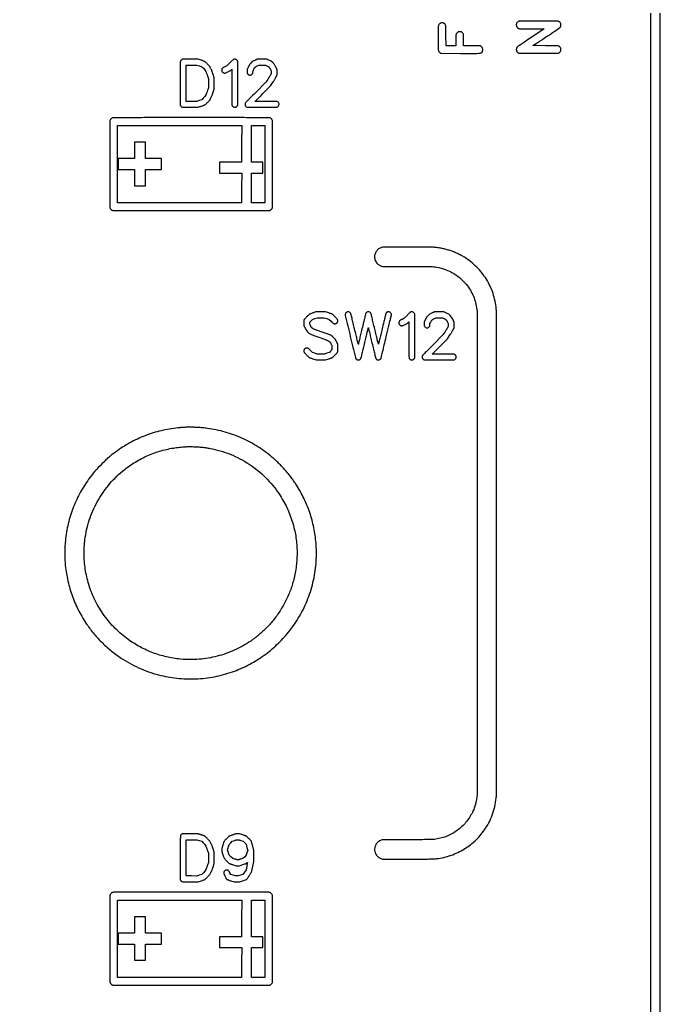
# Model space of a CAD drawing. Extents: x 949 to 24658, y 948 to 49051.
# Drawn here: x 18150 to 24658, y 27095 to 37107 of the extents above; entities that cross this region are included whole.
import ezdxf

# ---------------------------------------------------------------- set-up
doc = ezdxf.new("R2010")
doc.units = 0

msp = doc.modelspace()

# ---------------------------------------------------------------- linework, layer by layer
for points in [[(24557.45501, 40846.15625, -0.000005), (24557.576589, 33590.111823, -0.000003), (24557.572356, 24977, -0.000002), (24557.441941, 13479.946311, -0.000011), (24557.197838, 7129.844974)], [(24657.801289, 25038.31016), (24657.388511, 47458.827213, 0.015093)]]:
    msp.add_lwpolyline(points, format="xyb")
for points in [[(22430.286039, 37073.606592, 0.070507), (22420.269165, 37068.693088, 0.070124), (22411.990982, 37061.182238, 0.06967), (22406.069526, 37051.627877, 0.068123), (22402.942972, 37040.74164, 0.033698), (22402.577769, 37035.962575, 0.000356), (22402.305399, 37002.699107, 0.001133), (22402.105494, 36964.335463, 0.000736), (22402.040214, 36920, 0.000736), (22402.105494, 36875.664537, 0.001133), (22402.305399, 36837.300893, 0.000356), (22402.577769, 36804.037425, 0.033698), (22402.942972, 36799.25836, 0.059129), (22405.49332, 36789.738792, 0.060887), (22410.184574, 36781.182104, 0.061299), (22416.76518, 36774.055287, 0.061403), (22424.873792, 36768.74128), (22431.457586, 36765.5), (22627.44089, 36765.240081, 0.000217), (22776.304304, 36765.107157, 0.00779), (22810.707784, 36765.627368, 0.035628), (22827.748637, 36767.370288, 0.102612), (22838.735208, 36771.72866, 0.144145), (22852.510131, 36788.00632, 0.141164), (22855.412669, 36809.293112, 0.138998), (22846.536752, 36829.105822, 0.138448), (22828.571861, 36841.349931, 0.068949), (22823.413473, 36842.317477, 0.007177), (22811.062943, 36842.729891, 0.004268), (22789.786211, 36842.953127, 0.000489), (22741.860804, 36843), (22660.077886, 36843), (22659.788943, 36899.75), (22659.5, 36956.5), (22656.325604, 36963.200712, 0.0419), (22652.837817, 36969.206019, 0.043898), (22648.445546, 36974.445546, 0.043898), (22643.206019, 36978.837817, 0.0419), (22637.200712, 36982.325604, 0.017188), (22633.058013, 36984.116541, 0.046493), (22629.983573, 36985.003122, 0.038239), (22626.475094, 36985.395568, 0.008738), (22620.5, 36985.5, 0.008656), (22614.767497, 36985.400751, 0.033578), (22611.234869, 36985.040047, 0.043991), (22608.280269, 36984.264148, 0.023395), (22604.781935, 36982.819944, 0.060576), (22596.701661, 36977.761911, 0.057935), (22589.932091, 36970.846656, 0.058029), (22584.938619, 36962.574249, 0.061166), (22582.088283, 36953.519745, 0.038532), (22581.600857, 36948.928609, 0.002512), (22581.283333, 36935.5449, 0.003188), (22581.067506, 36918.027697, 0.001486), (22581, 36895.316341), (22581, 36843), (22531.018549, 36843), (22481.037099, 36843), (22480.768549, 36944.25), (22480.5, 37045.5), (22477.325604, 37052.200712, 0.041799), (22473.830393, 37058.22158, 0.044192), (22469.439668, 37063.45728, 0.044311), (22464.208945, 37067.827939, 0.042478), (22458.218013, 37071.278753, 0.018188), (22454.366068, 37072.913301, 0.036006), (22451.18932, 37073.871541, 0.033352), (22447.754042, 37074.405862, 0.013477), (22443.017301, 37074.6936, 0.013214), (22439.194681, 37074.721472, 0.016511), (22435.650983, 37074.536482, 0.018222), (22432.591114, 37074.162515, 0.039321)], [(23223.5, 37091.597855, 0.046755), (23215.586526, 37088.247405, 0.054877), (23208.882689, 37083.625661, 0.054591), (23203.317695, 37077.633939, 0.045519), (23198.785425, 37070.215701, 0.016591), (23196.924112, 37066.095263, 0.047775), (23196.011502, 37063.098751, 0.04059), (23195.608056, 37059.725009, 0.009471), (23195.5, 37054.021027, 0.009655), (23195.608311, 37048.412376, 0.038049), (23196.003387, 37044.982461, 0.045231), (23196.878764, 37041.95129, 0.017749), (23198.602637, 37037.952633, 0.026646), (23201.552454, 37032.498842, 0.038799), (23204.757033, 37028.0726, 0.040605), (23208.485989, 37024.343463, 0.033448), (23213.008914, 37020.99428, 0.083554), (23222.520634, 37016.930165, 0.046835), (23234.998994, 37015.127477, 0.011074), (23258.975665, 37014.462563, 0.000379), (23352.947603, 37014.009599), (23478.395206, 37013.5), (23342.910239, 36923.412379, 0.000488), (23277.278967, 36879.680002, 0.001909), (23236.876845, 36852.478195, 0.00087), (23208.030575, 36832.82284, 0.075413), (23204.196635, 36829.248272, 0.021536), (23202.764641, 36827.270945, 0.010736), (23201.116329, 36824.654961, 0.010636), (23199.522418, 36821.867973, 0.015395), (23198.244316, 36819.335894, 0.022304), (23196.787089, 36815.811508, 0.042787), (23195.995461, 36812.858797, 0.034172), (23195.620827, 36809.40681, 0.009675), (23195.510317, 36804, 0.009735), (23195.61403, 36798.358681, 0.039077), (23196.012951, 36794.934109, 0.045528), (23196.909717, 36791.874056, 0.016577), (23198.709284, 36787.724735, 0.043518), (23202.159391, 36781.827544, 0.039884), (23206.67022, 36776.429024, 0.040033), (23211.961804, 36771.834635, 0.044698), (23217.734635, 36768.32989), (23223.5, 36765.5), (23422.021027, 36765.5), (23620.542055, 36765.5), (23627.126029, 36768.74128, 0.044329), (23632.82726, 36772.205952, 0.040002), (23638.043088, 36776.73123, 0.040024), (23642.468969, 36782.026478, 0.044505), (23645.819944, 36787.781935, 0.02377), (23647.276948, 36791.318789, 0.044896), (23648.050045, 36794.30284, 0.033111), (23648.404705, 36797.926098, 0.007844), (23648.5, 36804, 0.007844), (23648.404705, 36810.073902, 0.033111), (23648.050045, 36813.69716, 0.044896), (23647.276948, 36816.681211, 0.02377), (23645.819944, 36820.218065, 0.044506), (23642.469085, 36825.973304, 0.04002), (23638.043226, 36831.268581, 0.039998), (23632.827474, 36835.793985, 0.044329), (23627.126515, 36839.25872), (23620.543027, 36842.5), (23492.575458, 36843), (23364.60789, 36843.5), (23395.553945, 36863.965132, 0.000652), (23482.662567, 36921.734911, 0.000889), (23561.029125, 36974.055513, 0.000159), (23632.214172, 37021.797489, 0.044841), (23637.80366, 37026.324081, 0.03091), (23639.682304, 37028.387078, 0.015942), (23641.782045, 37031.178121, 0.015785), (23643.766272, 37034.196597, 0.023002), (23645.30366, 37036.984414, 0.018013), (23647.134838, 37041.063546, 0.050061), (23648.019847, 37044.074389, 0.038866), (23648.402752, 37047.600809, 0.007617), (23648.5, 37053.984414, 0.007819), (23648.405021, 37060.057434, 0.032908), (23648.051829, 37063.684581, 0.044797), (23647.283432, 37066.664081, 0.024113), (23645.839593, 37070.175146, 0.051504), (23641.4823, 37077.423149, 0.054644), (23635.810944, 37083.469852, 0.054484), (23628.948316, 37088.158572, 0.050668), (23621.068499, 37091.390878, 0.068318), (23614.485772, 37092.396501, 0.00186), (23585.311696, 37092.730563, 0.00183), (23536.513224, 37092.929232, 0.000189), (23421.568499, 37092.933104, 0.000257), (23321.310065, 37092.846919, 0.001342), (23266.035441, 37092.622619, 0.00056), (23228.057089, 37092.324026, 0.074657)], [(19802.36471, 36704.920067, 0.077852), (19795.650452, 36701.757751, 0.058524), (19789.462691, 36696.41253, 0.058367), (19784.665331, 36689.760546, 0.076261), (19782.054972, 36682.740036, 0.049783), (19781.502201, 36677.457762, 0.000281), (19781.289978, 36627.185325, 0.000936), (19781.170679, 36560.486196, 0.000281), (19781.236143, 36459), (19781.5, 36240.5), (19783.863271, 36235.27295, 0.054088), (19786.534291, 36230.742227, 0.038943), (19790.4022, 36226.319757, 0.038365), (19794.991217, 36222.472856, 0.047046), (19799.82433, 36219.66089, 0.084098), (19804.748146, 36218.324045, 0.017758), (19813.668495, 36217.772053, 0.006208), (19830.57593, 36217.537471, 0.000364), (19882, 36217.5), (19959.5, 36217.5), (19969.5, 36220.810923, -0.001136), (19974.860013, 36222.572074, -0.000298), (19983.465625, 36225.372322, -0.000302), (19993.269533, 36228.549492, -0.00031), (20003, 36231.68971, 0.002307), (20012.2562, 36234.717756, 0.003085), (20020.625, 36237.555771, 0.002154), (20027.613892, 36240.007782, 0.031885), (20030, 36241.032067, 0.069573), (20032.226209, 36242.58189, 0.002831), (20039.387789, 36249.290277, 0.004901), (20047.769262, 36257.388284, 0.003449), (20057.043535, 36266.65328), (20080.587071, 36290.5), (20092.40378, 36313.5, 0.005348), (20099.625774, 36327.93463, 0.016177), (20104.116101, 36337.966522, 0.013274), (20108.39291, 36349.261514, 0.002702), (20115.325389, 36369.5), (20126.430289, 36402.5), (20126.746303, 36459.658444), (20127.062316, 36516.816887), (20115.960645, 36551.158444, 0.002378), (20108.868399, 36572.745995, 0.013997), (20104.779566, 36583.941346, 0.01769), (20100.465412, 36593.771922, 0.005238), (20093.179487, 36608.5, 0.002898), (20085.671954, 36623.074445, 0.022048), (20081.798909, 36629.752603, 0.034238), (20078.016408, 36634.853211, 0.012723), (20072.044284, 36641.5, 0.003103), (20056.045051, 36658.211175, 0.007197), (20043.786008, 36670.498715, 0.006917), (20034.439543, 36679.352453, 0.06806), (20030, 36682.446014, 0.032596), (20026.89775, 36683.785172, 0.002012), (20017.421875, 36687.119205, 0.002979), (20006.085136, 36690.981245, 0.002203), (19993.5, 36695.12352), (19961.5, 36705.5), (19883.5, 36705.668935, 0.001026), (19852.380936, 36705.672497, 0.001823), (19826.750633, 36705.529395, 0.000502), (19804.955367, 36705.306329, 0.068491)], [(19974.98222, 36637.966239), (19999.779911, 36629.932477), (20015.639956, 36613.716239), (20031.5, 36597.5), (20040.360706, 36580.156722, -0.008338), (20045.500634, 36569.668139, -0.01582), (20049.226315, 36561.033396, -0.012631), (20052.894614, 36550.997905, -0.003551), (20058.110527, 36535.156722), (20066.999642, 36507.5), (20066.999821, 36461.195126), (20067, 36414.890251), (20057.959016, 36387.695126, -0.00396), (20052.876597, 36372.802347, -0.010892), (20048.981431, 36362.409101, -0.01323), (20045.099729, 36353.399779, -0.008864), (20040.209016, 36343.301163), (20031.5, 36326.102325), (20015.5, 36309.878609), (19999.5, 36293.654893), (19973.717826, 36285.318699), (19947.935652, 36276.982506), (19894.717826, 36277.241253), (19841.5, 36277.5), (19841.247341, 36461.75), (19840.994681, 36646), (19895.589605, 36646), (19950.184529, 36646)], [(20326, 36704.701536, 0.054155), (20320.421841, 36701.854742, 0.03319), (20314.522341, 36697.402855, 0.013991), (20305.598214, 36689.241424, 0.001515), (20285.589753, 36669.769951), (20254.352996, 36639.186692), (20235.170537, 36629.585359, 0.008359), (20221.735197, 36622.577341, 0.034027), (20213.958407, 36617.641551, 0.054643), (20208.940852, 36613.034826, 0.059134), (20205.191649, 36607.563455, 0.07049), (20203.157342, 36601.846658, 0.045184), (20202.376923, 36594.833337, 0.045039), (20202.869471, 36587.758175, 0.067812), (20204.66412, 36581.850834, 0.070708), (20209.224265, 36574.760384, 0.072605), (20215.543254, 36569.294631, 0.071964), (20223.213617, 36565.827901, 0.067589), (20231.720566, 36564.57843), (20238.941132, 36564.5), (20264.369911, 36577.250607, 0.002639), (20279.423137, 36584.898349, 0.016444), (20286.979045, 36589.107242, 0.029307), (20292.196052, 36592.674156, 0.023235), (20297.399345, 36597.099388), (20305, 36604.197562), (20305, 36423.136294, 0.000148), (20305.035533, 36303.383355, 0.00259), (20305.260363, 36264.448131, 0.00494), (20305.69797, 36243.44843, 0.08201), (20307.043507, 36236.613264, 0.078868), (20311.36305, 36228.988497, 0.076443), (20317.871471, 36222.981418, 0.07532), (20325.976792, 36219.141647, 0.073145), (20334.938924, 36217.823529, 0.070899), (20343.405916, 36219.03019, 0.071951), (20351.152541, 36222.552762, 0.072168), (20357.564495, 36228.114556, 0.072018), (20362.136729, 36235.27295), (20364.5, 36240.5), (20364.5, 36462), (20364.5, 36683.5), (20361.709915, 36689.181603, 0.038833), (20359.139504, 36693.527557, 0.043599), (20356.014756, 36697.245851, 0.042781), (20352.238049, 36700.422191, 0.035037), (20347.722196, 36703.151947, 0.067482), (20343.056807, 36704.796515, 0.033244), (20336.814621, 36705.661413, 0.033208), (20330.585351, 36705.691466, 0.075674)], [(20560, 36703.618585, 0.009728), (20556.731832, 36702.156057, 0.00136), (20550.040732, 36698.981838, 0.001554), (20542.140636, 36695.177514, 0.001319), (20533.819513, 36691.111368), (20513.139025, 36680.938096), (20499.700492, 36666.989748), (20486.261959, 36653.041399), (20474.189535, 36629.582161, 0.00257), (20469.481673, 36620.317069, 0.003472), (20465.326024, 36611.888062, 0.00236), (20461.924558, 36604.780961, 0.037659), (20460.968647, 36602.289689, 0.052304), (20460.488838, 36599.748039, 0.010571), (20460.208691, 36595.155739, 0.00974), (20460.088318, 36589.228987, 0.005363), (20460.160091, 36581.978227, 0.003036), (20460.442223, 36571.41248, 0.029651), (20460.852701, 36566.965881, 0.058571), (20461.723349, 36563.799621, 0.030005), (20463.5, 36560.077544, 0.049686), (20466.535495, 36555.684343, 0.036955), (20470.674997, 36551.4814, 0.037497), (20475.286697, 36548.017813, 0.059135), (20479.735728, 36545.862773, 0.038055), (20481.629498, 36545.365328, 0.014882), (20484.30362, 36544.958337, 0.01463), (20487.235437, 36544.687797, 0.017646), (20490, 36544.611833, 0.045542), (20495.921887, 36545.199057, 0.051577), (20501.385909, 36546.847001, 0.052079), (20506.352837, 36549.560775, 0.048026), (20510.800978, 36553.308109, 0.04581), (20514.775208, 36558.19097, 0.058986), (20517.412952, 36563.335522, 0.051555), (20519.002278, 36569.484815, 0.025672), (20519.794911, 36577.5), (20520.26764, 36587.5), (20527.724091, 36602.5, -0.00638), (20531.971585, 36610.777888, -0.021776), (20535.034231, 36616.000339, -0.029174), (20538.028695, 36620.087859, -0.02048), (20541.840271, 36624.333748, -0.019856), (20546.03216, 36628.306675, -0.032851), (20549.902661, 36631.268645, -0.024148), (20554.888986, 36634.252418, -0.006181), (20563.237504, 36638.583748), (20577.975008, 36646), (20612.440727, 36646), (20646.906445, 36646), (20662.203222, 36638.630119, -0.004876), (20671.676106, 36633.951798, -0.031386), (20676.277679, 36631.24805, -0.04527), (20679.769338, 36628.398624, -0.016764), (20684.156557, 36623.804198, -0.02007), (20687.812676, 36619.362355, -0.021584), (20691.008009, 36614.745219, -0.01729), (20694.31742, 36609.06627, -0.007187), (20698.406557, 36601.186575), (20706, 36586.024992), (20706, 36573.489397), (20706, 36560.953802), (20697.334101, 36544.226901, -0.011324), (20692.438399, 36535.279324, -0.006579), (20686.178771, 36524.752382, -0.005865), (20678.743617, 36512.92858, -0.004318), (20670.241529, 36500), (20651.814857, 36472.5), (20548.023658, 36368.5, 0.0003), (20482.622793, 36302.888989, 0.003946), (20458.637664, 36278.414645, 0.007144), (20445.675525, 36264.587584, 0.097377), (20442.116229, 36258.712487, 0.087828), (20440.084602, 36247.245134, 0.09716), (20442.248553, 36236.205985, 0.097548), (20448.411234, 36226.835829, 0.089275), (20457.844616, 36220.15136), (20463.5, 36217.5), (20612, 36217.5, 0.000354), (20727.960929, 36217.581997, 0.013207), (20754.263826, 36218.314119, 0.065551), (20767.325632, 36220.760604, 0.117873), (20776.565217, 36226.434783, 0.117938), (20783.835175, 36238.276234, 0.116974), (20784.989423, 36252.163246, 0.117726), (20779.788984, 36265.021246, 0.120557), (20769.376768, 36274.009434), (20764.5, 36276.5), (20653.75, 36276.762871, -0.000616), (20611.282835, 36276.916021, -0.001028), (20575.532813, 36277.162531, -0.000043), (20543.297708, 36277.453842, -0.411544), (20543, 36277.754278, -0.197425), (20543.209311, 36278.26372, -0.00003), (20565.871196, 36301.183831, -0.000725), (20591.005493, 36326.527917, -0.000437), (20620.85939, 36356.491407), (20698.718781, 36434.5), (20719.714594, 36466, 0.003241), (20731.211873, 36483.494038, 0.008733), (20739.082864, 36496.119038, 0.010302), (20745.741173, 36507.763923, 0.006374), (20753.105203, 36521.70208), (20765.5, 36545.904161), (20765.5, 36573.393032), (20765.5, 36600.881902), (20752.718864, 36626.469937), (20739.937728, 36652.057971), (20729.381373, 36663.278985, 0.001996), (20725.071274, 36667.823961, 0.002182), (20720.850085, 36672.201336, 0.002041), (20717.206427, 36675.916507, 0.010853), (20715.162508, 36677.895776, 0.066731), (20710.361451, 36681.282597, 0.002589), (20691.041919, 36691.240604, 0.004267), (20672.244058, 36700.605732, 0.028628), (20662.624273, 36704.632528, 0.071288), (20659.000998, 36705.355162, 0.006981), (20650.070918, 36705.717596, 0.005589), (20636.223047, 36705.931216, 0.001189), (20612.124273, 36705.976265, 0.000673), (20581.227677, 36705.918968, 0.010501), (20570.653587, 36705.66302, 0.032049), (20564.712507, 36705.011203, 0.057055)], [(19095.024244, 36110.396909, 0.018041), (19092.631536, 36109.660424, 0.012275), (19089.964763, 36108.658992, 0.012383), (19087.43576, 36107.564187, 0.024201), (19085.489839, 36106.546913, 0.049509), (19081.009952, 36103.287225, 0.028922), (19076.312448, 36098.586003, 0.028725), (19072.122476, 36093.294512, 0.04353), (19069.180056, 36088.218065), (19066.5, 36082.5), (19066.5, 35639.948147), (19066.5, 35197.396293), (19070.272343, 35189.763466, 0.036278), (19073.78764, 35183.784968, 0.046061), (19077.892183, 35178.873357, 0.045899), (19082.839064, 35174.783169, 0.035639), (19088.876012, 35171.263008), (19094.5, 35168.5), (19892.021027, 35168.5), (20689.542055, 35168.5), (20696.126029, 35171.74128, 0.044329), (20701.82726, 35175.205952, 0.040002), (20707.043088, 35179.73123, 0.040024), (20711.468969, 35185.026478, 0.044505), (20714.819944, 35190.781935), (20717.5, 35196.5), (20717.5, 35640), (20717.5, 36083.5), (20714.560382, 36089.487237, 0.05352), (20709.961472, 36096.768382, 0.054723), (20703.952333, 36102.847364, 0.054267), (20696.718353, 36107.519003, 0.051033), (20688.5, 36110.640646, 0.064887), (20682.301712, 36111.460052, 0.000059), (20535.152823, 36111.714168, 0.000364), (20320.087912, 36111.903823, 0.000056), (19892, 36111.92232, 0.000049), (19439.09409, 36111.847257, 0.000413), (19235.25959, 36111.625351, 0.000095), (19102.143836, 36111.345156, 0.065149)], [(21843.277681, 34795.95617, 0.043623), (21826.584915, 34792.805498, 0.044975), (21810.869999, 34786.825146, 0.044614), (21796.366385, 34778.078161, 0.041587), (21783.272144, 34766.709303, 0.041142), (21771.567778, 34752.540854, 0.04872), (21763.078769, 34737.394555, 0.04901), (21757.717155, 34720.970286, 0.042464), (21755.318069, 34703, 0.052265), (21756.517918, 34681.821483, 0.054214), (21762.093531, 34661.624234, 0.054542), (21771.839404, 34643.204116, 0.054124), (21785.359404, 34627.274726, 0.030547), (21794.860365, 34619.307635, 0.030491), (21805.266893, 34612.552293, 0.030227), (21816.507775, 34607.061548, 0.028872), (21828.5, 34602.870503), (21836.5, 34600.583198), (22087.5, 34599.981301, -0.000198), (22272.344636, 34599.464929, -0.004711), (22324.322975, 34598.809415, -0.016683), (22354.620056, 34597.129365, -0.017953), (22384, 34593.447705, -0.04822), (22475.360539, 34569.44386, -0.047759), (22560.744633, 34528.331054, -0.047898), (22636.55395, 34471.898278, -0.049102), (22699.54503, 34402.5, -0.034035), (22737.06213, 34344.080172, -0.035626), (22765.665606, 34281.974947, -0.035354), (22785.33489, 34215.990486, -0.032489), (22796.204409, 34146, -0.022281), (22797.638706, 34113.833735, -0.000002), (22797.645478, 31685.883371, -0.000002), (22797.634215, 29256.251225, -0.024942), (22796.198843, 29227.5, -0.019314), (22789.675363, 29180.659808, -0.022892), (22779.803348, 29137.082886, -0.023422), (22766.223709, 29095.464105, -0.022155), (22748.588, 29054.5, -0.060315), (22684.027276, 28954.068462, -0.061126), (22597.622205, 28872.45429, -0.061067), (22493.967084, 28814.090995, -0.059993), (22378.662905, 28782.057423, -0.020384), (22351.240246, 28779.018189, -0.01296), (22319.143331, 28777.61474, -0.004165), (22263.039804, 28777.084566, -0.000246), (22093, 28776.977923, 0.000343), (22000.925058, 28776.902352, 0.000541), (21921.900578, 28776.697807, 0.000122), (21852.53275, 28776.426341, 0.023096), (21845.448776, 28776.069431, 0.058826), (21820.919261, 28770.737457, 0.063562), (21798.990475, 28759.913537, 0.064028), (21780.613408, 28744.010739, 0.061154), (21766.525933, 28723.743244, 0.070984), (21757.243574, 28697.793952, 0.070765), (21755.575441, 28670.256017, 0.070722), (21761.653173, 28643.330323, 0.070753), (21774.993231, 28619.169472, 0.038486), (21785.635691, 28607.100884, 0.042957), (21797.642728, 28597.28525, 0.04175), (21811.456707, 28589.449035, 0.033005), (21827.5, 28583.289734), (21836.5, 28580.5), (22091.5, 28580.5, 0.00022), (22281.085405, 28580.58355, 0.004986), (22335.70298, 28581.176327, 0.016487), (22369.042665, 28582.971582, 0.013944), (22404.120198, 28587.011013, 0.054913), (22550.100723, 28624.63661, 0.055117), (22684.195624, 28693.105474, 0.055012), (22800.312107, 28789.356654, 0.054308), (22893.21478, 28909, 0.032643), (22934.153269, 28986.408399, 0.032385), (22964.79187, 29068.689093, 0.032073), (22984.785403, 29155.016576, 0.030666), (22993.958272, 29244.5, 0.010207), (22995.005334, 29295.753783, 0.000002), (22995.022972, 31686.333541, 0.000002), (22995.018014, 34076.595244, 0.010078), (22993.971371, 34128.5, 0.002888), (22993.474147, 34139.279551, 0.002243), (22992.812739, 34151.003125, 0.002268), (22992.097248, 34161.931302, 0.005482), (22991.443245, 34170, 0.057452), (22958.774569, 34325.854008, 0.057968), (22891.553366, 34469.683049, 0.057981), (22793.128272, 34594.21349, 0.057526), (22668.5, 34693.193861, 0.015755), (22634.887053, 34712.652581, 0.013632), (22598.471762, 34730.967217, 0.013602), (22561.017792, 34747.314087, 0.015464), (22524.284635, 34760.864559, 0.015203), (22483.302621, 34773.186672, 0.016065), (22442.390333, 34782.746169, 0.01549), (22399.611242, 34789.932571, 0.012264), (22353, 34795.124462, 0.021094), (22330.183632, 34796.134091, 0.000102), (22097.171466, 34796.561876, 0.000086), (21862.596631, 34796.904259, 0.025167)], [(21163.021352, 34139.283224, 0.034949), (21157.442686, 34137.787044, 0.00061), (21127.825513, 34127.539121, 0.000597), (21098.190338, 34117.204848, 0.035815), (21093, 34114.959297, 0.066542), (21090.760444, 34113.384632, 0.002626), (21083.415503, 34106.529017, 0.004607), (21074.817702, 34098.268099, 0.003235), (21065.286817, 34088.818747, 0.002566), (21053.190171, 34076.544007, 0.009504), (21045.748344, 34068.618764, 0.013529), (21041.000583, 34063.071399, 0.06305), (21038.786817, 34059.5, 0.046296), (21037.483606, 34055.773666, 0.038879), (21036.79114, 34051.645372, 0.016996), (21036.434823, 34045.111669, 0.001886), (21036.184926, 34030.167047, 0.003705), (21036.128362, 34019.95177, 0.005846), (21036.24725, 34011.187585, 0.005398), (21036.499735, 34004.187149, 0.041127), (21036.923726, 34000.920052, 0.052514), (21037.924288, 33997.861825, 0.004939), (21041.230921, 33990.670933, 0.006227), (21045.407935, 33982.096962, 0.00466), (21050.214545, 33972.753005), (21062.45149, 33949.5), (21075.475745, 33935.609154), (21088.5, 33921.718308), (21113.5, 33909.500978), (21138.5, 33897.283649), (21199.5, 33876.99775, -0.000909), (21237.227576, 33864.375036, -0.007732), (21254.061669, 33858.417367, -0.016097), (21265.402549, 33853.784707, -0.013899), (21277, 33848.214009, -0.005701), (21285.942352, 33843.478747, -0.018853), (21291.671037, 33840.075129, -0.026029), (21296.065865, 33836.898683, -0.021997), (21300.371441, 33833.108083, -0.01943), (21304.467589, 33828.850517, -0.037871), (21307.323876, 33825.105059, -0.026499), (21310.160359, 33820.183346, -0.00539), (21314.621441, 33811.157919), (21322, 33795.815837), (21322, 33774.928004), (21322, 33754.040172), (21309.010334, 33740.661014), (21296.020669, 33727.281856), (21270.713459, 33718.640928), (21245.406249, 33710), (21209.324808, 33710), (21173.243367, 33710), (21148.371684, 33718.545859), (21123.5, 33727.091719), (21103.498091, 33746.992347, 0.005309), (21089.546117, 33760.58195, 0.034792), (21082.027984, 33766.813122, 0.067039), (21076.013029, 33770.010898, 0.059288), (21069.109384, 33771.673451, 0.072645), (21061.662901, 33771.471235, 0.063536), (21054.213855, 33769.174428, 0.062453), (21047.462952, 33765.028613, 0.065479), (21042.066074, 33759.401875, 0.05257), (21039.40139, 33754.840754, 0.039455), (21037.434612, 33749.364866, 0.039918), (21036.375551, 33743.741706, 0.059633), (21036.439301, 33738.746038, 0.062261), (21038.263269, 33731.784496, 0.064484), (21041.731315, 33725.575695, 0.031303), (21048.528038, 33717.519023, 0.004277), (21063.89, 33701.737142, 0.002321), (21072.78609, 33692.835959, 0.003198), (21080.865451, 33684.928473, 0.002037), (21087.721534, 33678.357368, 0.038542), (21090.027409, 33676.481006, 0.05726), (21092.681692, 33675.059723, 0.002554), (21102.390592, 33671.270368, 0.004272), (21113.991182, 33666.924242, 0.003039), (21127.062606, 33662.243863), (21160.5, 33650.5), (21209, 33650.5), (21257.5, 33650.5), (21289, 33661.264695, 0.001985), (21301.443651, 33665.572398, 0.002603), (21312.773673, 33669.611394, 0.001908), (21322.235836, 33673.081048, 0.024561), (21325.69761, 33674.562611, 0.05964), (21329.365928, 33676.927582, 0.015297), (21334.669676, 33681.601644, 0.010094), (21342.268047, 33689.016162, 0.002553), (21354.31264, 33701.379211, 0.001998), (21367.687937, 33715.360496, 0.013395), (21374.116523, 33722.508381, 0.027393), (21377.753111, 33727.283094, 0.059598), (21379.86503, 33731.368807, 0.04646), (21381.086261, 33735.865802, 0.02993), (21381.692899, 33741.236508, 0.012036), (21381.947553, 33750.149349, 0.001163), (21381.994423, 33771.787513, 0.002297), (21381.92353, 33786.700158, 0.004721), (21381.704155, 33798.37496, 0.003655), (21381.384367, 33807.369334, 0.057056), (21380.903905, 33810.407596, 0.03774), (21379.985568, 33812.952812, 0.002353), (21376.67299, 33820.24448, 0.003468), (21372.621164, 33828.894546, 0.002565), (21368.024325, 33838.407596), (21356.229687, 33862.5), (21342.864844, 33875.594234), (21329.5, 33888.688468), (21306, 33900.719856), (21282.5, 33912.751243), (21221.5, 33933.038604, -0.001097), (21186.12552, 33944.88967, -0.006426), (21167.631166, 33951.396666, -0.011721), (21154.797711, 33956.442358, -0.012527), (21142.5, 33961.979907, -0.00354), (21131.052132, 33967.58387, -0.029078), (21126.014489, 33970.471232, -0.047652), (21122.364982, 33973.385335, -0.018353), (21117.870224, 33978.066925, -0.02048), (21114.343062, 33982.363373, -0.017998), (21111.016173, 33987.118991, -0.015153), (21107.561291, 33992.82886, -0.008079), (21103.620224, 34000.082912), (21096, 34014.665824), (21096, 34025.096309), (21096, 34035.526794), (21109.75, 34049.145458), (21123.5, 34062.764123), (21148.716028, 34071.382061), (21173.932057, 34080), (21209.216028, 34080.020157), (21244.5, 34080.040313), (21270, 34071.376368), (21295.5, 34062.712422), (21314.381098, 34043.306625, 0.006085), (21329.306213, 34028.335661, 0.048115), (21336.921134, 34022.195316, 0.092512), (21343.471323, 34019.441758, 0.053413), (21352, 34018.528058, 0.011029), (21356.777761, 34018.633458, 0.037388), (21359.871983, 34019.002961, 0.047098), (21362.485739, 34019.776456, 0.026254), (21365.5, 34021.174737, 0.058641), (21371.817269, 34025.533704, 0.062968), (21376.77988, 34031.147696, 0.063853), (21380.136465, 34037.746034, 0.063239), (21381.733671, 34044.999493, 0.046868), (21381.717062, 34050.129802, 0.037896), (21380.770447, 34055.557752, 0.038714), (21379.057588, 34060.627711, 0.058284), (21376.743398, 34064.672985, 0.035286), (21370.103368, 34072.451362, 0.002705), (21350.681405, 34091.983744, 0.001382), (21330.069786, 34112.37645, 0.085693), (21325.85724, 34115.297716, 0.022711), (21323.258888, 34116.365622, 0.000909), (21313.632726, 34119.800198, 0.001598), (21302.209952, 34123.811356, 0.00113), (21289.35724, 34128.246029), (21256.5, 34139.5), (21211, 34139.632738, 0.001005), (21193.382096, 34139.64874, 0.001546), (21178.137522, 34139.584823, 0.000489), (21164.925825, 34139.475658, 0.045762)], [(21479.286039, 34138.608008, 0.069347), (21470.126968, 34134.138037, 0.07975), (21463.026838, 34127.501432, 0.082777), (21458.548481, 34119.201342, 0.08259), (21457, 34109.890769, 0.058771), (21457.86357, 34102.569269, 0.000033), (21509.039347, 33888.711419, 0.000038), (21560.120135, 33675.385192, 0.050774), (21562.927563, 33667.361043, 0.041202), (21565.449363, 33662.960501, 0.044083), (21568.608692, 33659.139167, 0.043863), (21572.404366, 33655.914969, 0.040026), (21576.818397, 33653.290085, 0.059286), (21583.180414, 33651.053564, 0.05554), (21590.033464, 33650.306029, 0.055385), (21596.901321, 33651.085216, 0.058271), (21603.306881, 33653.351378, 0.054545), (21608.215915, 33656.466362, 0.046502), (21612.631273, 33660.725147, 0.047023), (21616.134509, 33665.668425, 0.059492), (21618.333132, 33670.815332, 0.012586), (21619.321238, 33674.534291, 0.000046), (21629.833678, 33718.552072, 0.000244), (21641.714846, 33768.428698, 0.000153), (21655.557557, 33826.744914, -0.000491), (21669.353161, 33884.688496, -0.000823), (21681.072293, 33933.342817, -0.000033), (21691.704351, 33977.15412, -0.605748), (21692.070009, 33977.244914, -0.12292), (21692.434763, 33976.54479, -0.000018), (21703.184237, 33931.775069, -0.000463), (21715.03259, 33882.218393, -0.00028), (21728.979098, 33823.5, 0.000539), (21744.664985, 33757.610306, 0.001311), (21756.416699, 33709.044878, 0.000383), (21765.947194, 33670.234592, 0.056737), (21767.549953, 33665.90998, 0.048893), (21770.058039, 33661.962175, 0.040519), (21773.434449, 33658.298981, 0.039338), (21777.472021, 33655.123237, 0.039579), (21781.949195, 33652.626343, 0.06741), (21787.34666, 33650.986247, 0.040567), (21794.028636, 33650.455305, 0.040532), (21800.720246, 33651.010764, 0.066472), (21806.149166, 33652.669853, 0.048931), (21810.345198, 33655.112179, 0.036226), (21814.463051, 33658.561803, 0.03648), (21818.001871, 33662.531106, 0.052838), (21820.453461, 33666.533162, 0.051064), (21821.628932, 33669.83513, 0.000075), (21837.057152, 33732.931616, 0.000619), (21854.260234, 33803.712215, 0.000382), (21874.326644, 33887, 0.000275), (21900.92513, 33998.04031, 0.001369), (21915.654119, 34060.434001, 0.000727), (21925.532129, 34103.07714, 0.056128), (21926.325023, 34110, 0.097331), (21924.129473, 34121.285077, 0.099816), (21917.834238, 34130.785997, 0.099529), (21908.331599, 34137.124372, 0.096191), (21897, 34139.39834, 0.017567), (21894.235438, 34139.318483, 0.014562), (21891.30362, 34139.044651, 0.014812), (21888.62948, 34138.635371, 0.037881), (21886.735728, 34138.137227, 0.058655), (21882.358494, 34136.022139, 0.036252), (21877.768359, 34132.606251, 0.036107), (21873.687899, 34128.533763, 0.055205), (21870.851627, 34124.422456, 0.061665), (21868.802476, 34119.145903, 0.000921), (21860.741236, 34086.959619, 0.00176), (21849.560795, 34041.281465, 0.000431), (21831.483723, 33966, -0.000269), (21817.358773, 33907.092865, -0.000445), (21805.364566, 33857.38469, -0.000017), (21794.481004, 33812.46121, -0.124849), (21794.131042, 33811.798946, -0.602622), (21793.781126, 33811.887714, -0.000029), (21782.988155, 33856.453511, -0.000774), (21771.094676, 33905.91054, -0.000461), (21757.086913, 33964.798946, 0.000564), (21741.846108, 34028.812534, 0.001207), (21729.902113, 34078.202008, 0.000304), (21719.924978, 34118.919677, 0.055813), (21718.424365, 34123, 0.140537), (21707.533673, 34134.851583, 0.134444), (21691.8242, 34139.387532, 0.137145), (21676.231586, 34135.259926, 0.148292), (21665.59739, 34123.72959, 0.052141), (21663.776731, 34118.684995, 0.00053), (21654.71317, 34081.826216, 0.001422), (21643.147494, 34033.987623, 0.000515), (21626.988936, 33966, -0.000174), (21613.105321, 33907.406691, -0.000285), (21601.301217, 33857.79247, -0.000021), (21590.665863, 33813.211737, -0.038873), (21590.20511, 33811.782877, -0.725325), (21589.700587, 33811.820223, -0.000108), (21579.517044, 33853.138255, -0.001171), (21567.683695, 33901.684361, -0.000556), (21552.653855, 33964.282877, 0.000544), (21538.389418, 34023.699779, 0.00087), (21526.063253, 34074.41111, 0.00015), (21515.069565, 34119.241799, 0.049379), (21513.874054, 34122.627283, 0.096017), (21507.942539, 34130.769636, 0.079404), (21499.016838, 34136.762574, 0.080917), (21488.838742, 34139.594035, 0.106755)], [(22126.717502, 34138.962642, 0.016299), (22125.035352, 34138.483681, 0.010236), (22123.100972, 34137.82012, 0.010274), (22121.222008, 34137.08815, 0.018463), (22119.717502, 34136.400076, 0.071836), (22117.573584, 34134.903917, 0.001532), (22108.192016, 34126.06225, 0.003504), (22097.30403, 34115.591808, 0.002352), (22085, 34103.479102), (22053.5, 34072.175802), (22034.317678, 34062.616771, 0.005412), (22026.699967, 34058.717184, 0.006644), (22019.676216, 34054.905208, 0.005604), (22013.863172, 34051.563455, 0.046931), (22011.411283, 34049.787961, 0.062558), (22007.66637, 34045.563617, 0.046982), (22004.649914, 34040.125859, 0.046438), (22002.668297, 34034.141327, 0.056767), (22002.000789, 34028.287513, 0.043767), (22002.57537, 34021.726438, 0.058025), (22004.292184, 34015.989, 0.05892), (22007.255168, 34010.866143, 0.047098), (22011.540592, 34006.136896, 0.040537), (22016.731878, 34002.1126, 0.059677), (22021.898569, 33999.557951, 0.060435), (22027.472496, 33998.31585, 0.042891), (22033.883766, 33998.233744, 0.044249), (22038.505891, 33998.986126, 0.034798), (22043.325587, 34000.579962, 0.016598), (22050.40282, 34003.758587, 0.002248), (22064.978732, 34010.976984, 0.00265), (22079.692838, 34018.444177, 0.01788), (22086.825083, 34022.439968, 0.03239), (22091.729282, 34025.876278, 0.023515), (22096.728732, 34030.287444), (22104, 34037.337999), (22104, 33855.847138, 0.00025), (22104.069184, 33717.488772, 0.008963), (22104.675227, 33685.470299, 0.041299), (22106.548516, 33669.856098, 0.130695), (22111.201752, 33660.508137, 0.069799), (22117.802327, 33654.838921, 0.072924), (22125.613569, 33651.306756, 0.07351), (22134.054165, 33650.183271, 0.072706), (22142.492434, 33651.541438, 0.061383), (22147.987472, 33654.043997, 0.045188), (22153.357152, 33658.044294, 0.044995), (22157.947311, 33662.968791, 0.059037), (22161.118204, 33668.229889), (22163.5, 33673.5), (22163.5, 33895), (22163.5, 34116.5), (22160.720218, 34122.160544, 0.083641), (22154.71697, 34130.509689, 0.080567), (22146.238402, 34136.559221, 0.082432), (22136.465817, 34139.522973, 0.093965)], [(22363, 34138.671769, 0.041354), (22360.16015, 34137.629898, 0.003268), (22352.890172, 34134.200007, 0.00442), (22344.268753, 34129.969257, 0.003371), (22334.902712, 34125.190607), (22311.305424, 34112.949858), (22297.402712, 34098.705411), (22283.5, 34084.460963), (22271.5, 34060.678365), (22259.5, 34036.895766), (22259.187898, 34018.423407, 0.002549), (22259.050194, 34006.749183, 0.024166), (22259.258212, 34001.754778, 0.050771), (22259.924512, 33998.316267, 0.034132), (22261.339258, 33994.57014, 0.143071), (22272.321788, 33981.884044, 0.143114), (22288.404983, 33977.106657, 0.143293), (22304.514819, 33981.742663, 0.143522), (22315.572884, 33994.329101, 0.028078), (22316.826921, 33997.472355, 0.041043), (22317.539046, 34000.364429, 0.030659), (22317.886941, 34003.899653, 0.008951), (22317.990231, 34009.366552), (22318, 34019.233105), (22325.602563, 34034.366552, -0.006232), (22330.019679, 34042.892542, -0.022859), (22333.124969, 34048.11813, -0.03025), (22336.221211, 34052.256189, -0.018216), (22340.352563, 34056.787323, -0.018339), (22344.821781, 34061.021629, -0.030778), (22348.905591, 34064.192423, -0.023013), (22354.104771, 34067.399049, -0.006069), (22362.707334, 34072.037323), (22377.914667, 34080), (22411.462736, 34080), (22445.010805, 34080), (22459.755403, 34072.357847, -0.006872), (22467.799091, 34068.047525, -0.020834), (22473.100605, 34064.816578, -0.026606), (22477.367127, 34061.625406, -0.018606), (22481.833025, 34057.607847, -0.017374), (22486.146027, 34053.126391, -0.034417), (22489.179926, 34049.238929, -0.025821), (22492.152221, 34044.305684, -0.006092), (22496.583025, 34035.762496), (22504, 34021.024992), (22504, 34007.098098), (22504, 33993.171204), (22495.82534, 33977.335602, -0.012386), (22491.164302, 33968.830134, -0.005995), (22484.804475, 33958.173748, -0.0054), (22477.195695, 33946.060673, -0.004155), (22468.639356, 33933), (22449.628031, 33904.5), (22347.001872, 33801.447481, 0.000464), (22292.373988, 33746.490775, 0.002681), (22263.687132, 33717.265885, 0.002262), (22245.331976, 33698.192918, 0.074989), (22241.687857, 33693.001137, 0.023157), (22240.308277, 33689.878368, 0.041681), (22239.517949, 33687.194486, 0.03701), (22239.130397, 33684.208675, 0.0145), (22239.021962, 33680.053656, 0.060211), (22240.076834, 33671.533643, 0.076728), (22243.131388, 33664.240254, 0.075851), (22248.27678, 33658.146098, 0.057242), (22255.5, 33653.163602), (22260.5, 33650.5), (22411.5, 33650.5), (22562.5, 33650.5), (22567.623349, 33653.202667, 0.065124), (22574.455314, 33658.033643, 0.069282), (22579.651513, 33664.369335, 0.069779), (22582.892267, 33671.841379, 0.067577), (22584, 33680, 0.067577), (22582.892267, 33688.158621, 0.069779), (22579.651513, 33695.630665, 0.069282), (22574.455314, 33701.966357, 0.065124), (22567.623349, 33706.797333), (22562.5, 33709.5), (22451.614122, 33709.767112), (22340.728244, 33710.034223), (22418.264836, 33787.879514), (22495.801429, 33865.724805), (22517.735656, 33898.612403, 0.003011), (22529.660456, 33916.727534, 0.00835), (22537.755111, 33929.654466, 0.010223), (22544.44445, 33941.275357, 0.006987), (22551.584942, 33954.730722), (22563.5, 33977.961444), (22563.793794, 34005.826702, 0.004826), (22563.812857, 34027.223712, 0.058548), (22562.784724, 34035.358272, 0.053454), (22559.907783, 34043.252074, 0.003664), (22549.25251, 34064.563546), (22538.018351, 34086.627093), (22523.750802, 34100.563546), (22509.483252, 34114.5), (22484.753828, 34127), (22460.024403, 34139.5), (22413.762202, 34139.70609, 0.001361), (22391.213002, 34139.745179, 0.004846), (22376.77404, 34139.590959, 0.005272), (22366.928417, 34139.286461, 0.056938)], [(19845.5, 32966.408139, 0.002411), (19828.266601, 32965.59275, 0.00196), (19809.809789, 32964.557694, 0.002006), (19792.496251, 32963.448922, 0.004165), (19779, 32962.417219, 0.033392), (19609.26271, 32936.523327, 0.033513), (19444.693478, 32888.282447, 0.033541), (19288.174423, 32818.534814, 0.033575), (19142.443249, 32728.505986, 0.020302), (19060.82558, 32665.016878, 0.020138), (18984.39746, 32594.953243, 0.020168), (18913.960141, 32519.072959, 0.020506), (18850.27583, 32438.171812, 0.033714), (18757.981122, 32290.457493, 0.034118), (18686.78882, 32132.253286, 0.034111), (18637.760501, 31965.802659, 0.033666), (18611.552251, 31793.5, 0.004486), (18609.575224, 31767.072073, 0.007059), (18608.401842, 31744.342897, 0.006408), (18607.803771, 31720.079766, 0.002957), (18607.617009, 31688.5, 0.002927), (18607.801827, 31656.927867, 0.00641), (18608.394704, 31632.759676, 0.006992), (18609.566322, 31609.954026, 0.004237), (18611.558763, 31583, 0.03174), (18635.058315, 31422.875625, 0.031727), (18678.638873, 31266.991121, 0.031692), (18741.64956, 31117.709115, 0.031509), (18823.12842, 30977.286712, 0.024353), (18896.606695, 30878.072287, 0.024224), (18979.508164, 30786.288336, 0.024207), (19070.957743, 30702.893957, 0.02424), (19170, 30628.769429, 0.020964), (19261.745192, 30572.255498, 0.02108), (19357.735378, 30523.734992, 0.021076), (19457.489507, 30483.461219, 0.020936), (19560.5, 30451.629374, 0.037524), (19747.518998, 30417.050825, 0.037147), (19938.245037, 30410.648476, 0.037168), (20127.716538, 30432.535184, 0.03766), (20311, 30482.194604, 0.033123), (20468.355922, 30549.857545, 0.033552), (20614.691486, 30637.455666, 0.033555), (20747.984985, 30743.832675, 0.033139), (20866.4455, 30867.5, 0.038706), (20980.626549, 31027.346999, 0.038522), (21069.012048, 31203.13154, 0.038488), (21129.44789, 31390.544306, 0.038492), (21160.442411, 31585, 0.010617), (21163.473482, 31635.556492, 0.009624), (21164.488735, 31687.879884, 0.009614), (21163.489382, 31740.263221, 0.01053), (21160.473907, 31791, 0.030979), (21138.08372, 31947.212675, 0.030906), (21096.553151, 32099.587292, 0.03086), (21036.483262, 32245.895263, 0.030677), (20958.756931, 32384, 0.009027), (20935.800506, 32418.137328, 0.007813), (20910.518185, 32453.128404, 0.00781), (20884.143412, 32487.327619, 0.008998), (20857.903256, 32519.085083, 0.010088), (20824.986033, 32555.962021, 0.009156), (20789.547108, 32592.713929, 0.00919), (20752.935885, 32627.994541, 0.010395), (20716.5, 32660.452526, 0.035863), (20569.298893, 32768.964379, 0.035756), (20407.959513, 32855.448116, 0.03576), (20235.960836, 32918.054597, 0.035888), (20057, 32955.423448, 0.00519), (20033.387238, 32958.359989, 0.00439), (20008.363205, 32960.986219, 0.004291), (19982.659147, 32963.233361, 0.004332), (19957, 32965.031312, 0.010775), (19938.781277, 32965.755776, 0.001462), (19900.589493, 32966.339053, 0.001372), (19862.285993, 32966.706937, 0.01233)], [(19937, 32768.967649, -0.007119), (19974.887402, 32766.44564, -0.008447), (20010.580226, 32762.950917, -0.008622), (20045.48531, 32758.325777, -0.008064), (20081, 32752.408015, -0.050139), (20288.74291, 32692.347752, -0.050093), (20480.441832, 32592.124595, -0.050104), (20648.345409, 32455.802348, -0.050202), (20785.654631, 32288.889123, -0.017949), (20827.866831, 32220.374907, -0.018762), (20864.396147, 32149.997039, -0.018765), (20895.541343, 32077.089926, -0.017968), (20921.626759, 32001, -0.03338), (20953.799168, 31862.093873, -0.032988), (20967.365064, 31719.590421, -0.032958), (20962.07447, 31576.413782, -0.033179), (20938.007187, 31435.5, -0.028399), (20903.175182, 31319.739749, -0.027707), (20855.209045, 31207.686584, -0.027754), (20795.238354, 31101.809198, -0.028734), (20724.541044, 31004.5, -0.013494), (20689.665977, 30964.149877, -0.011413), (20650.705953, 30923.368082, -0.011409), (20609.90639, 30884.387752, -0.013447), (20569.5, 30849.453727, -0.008434), (20547.609035, 30832.141501, -0.005972), (20522.486611, 30813.424365, -0.005948), (20496.754363, 30795.19042, -0.008001), (20473, 30779.334417, -0.042708), (20309.006596, 30692.448556, -0.042864), (20132.833637, 30634.814011, -0.042903), (19949.567069, 30608.100488, -0.042951), (19764.5, 30613.072302, -0.033135), (19623.224316, 30638.627417, -0.033261), (19486.74733, 30682.600168, -0.033227), (19357.176875, 30744.33301, -0.032918), (19236.5, 30822.857317, -0.040807), (19105.946177, 30938.346303, -0.040363), (18995.35863, 31073.90383, -0.040326), (18907.89971, 31225.593755, -0.040568), (18846.127101, 31389.057706, -0.018362), (18826.877148, 31466.545249, -0.018706), (18813.501904, 31544.759555, -0.01868), (18805.996225, 31623.859679, -0.018194), (18804.323911, 31704, -0.005276), (18805.188132, 31737.139408, -0.008008), (18806.704551, 31765.920088, -0.008288), (18809.094094, 31793.888014, -0.006271), (18812.60991, 31824.5, -0.046736), (18856.921919, 32022.383232, -0.046936), (18937.173601, 32208.294707, -0.046966), (19050.63383, 32375.870072, -0.04692), (19193.408771, 32519.387623, -0.033064), (19309.973189, 32604.040841, -0.033362), (19436.340795, 32672.309008, -0.033359), (19570.675209, 32723.16796, -0.033047), (19711, 32755.89954, -0.007834), (19742.347772, 32760.55463, -0.007286), (19774.592357, 32764.350544, -0.007125), (19807.665621, 32767.280628, -0.006696), (19841.5, 32769.33764, -0.01075), (19858.313327, 32769.772025, -0.002051), (19888.8927, 32769.778996, -0.002098), (19919.508006, 32769.531926, -0.009991)], [(19802.499145, 28835.6244, 0.043548), (19798.094011, 28833.795263, 0.03558), (19793.746992, 28831.119687, 0.036256), (19789.924762, 28827.930551, 0.052493), (19787.100521, 28824.5644, 0.119385), (19783.403378, 28814.607826, 0.02346), (19782.040016, 28795.434897, 0.005847), (19781.556578, 28756.395284, 0.000172), (19781.5, 28592), (19781.5, 28370.5), (19783.823682, 28365.827533, 0.040686), (19786.470289, 28361.440465, 0.039442), (19789.817352, 28357.490763, 0.038873), (19793.793574, 28354.064431, 0.037098), (19798.312571, 28351.235139), (19803.5, 28348.5), (19882.5, 28348.516263), (19961.5, 28348.532526), (19995.386438, 28359.703628, 0.002959), (20009.378434, 28364.408263, 0.005177), (20020.901141, 28368.4925, 0.003669), (20030.044532, 28371.916645, 0.06327), (20032.852884, 28373.421944, 0.038186), (20035.140761, 28375.328532, 0.002058), (20041.875173, 28381.926909, 0.003206), (20049.810811, 28389.867717, 0.002332), (20058.539814, 28398.798079), (20080.646734, 28421.626999), (20092.722333, 28445.0635, 0.004928), (20100.246786, 28460.027471, 0.017549), (20104.629422, 28469.816004, 0.014473), (20108.712851, 28480.766487, 0.002575), (20115.648965, 28501.5), (20126.5, 28534.5), (20126.5, 28592.5), (20126.5, 28650.5), (20115.660333, 28683.5, 0.002573), (20108.726323, 28704.24897, 0.01451), (20104.64869, 28715.192136, 0.017577), (20100.267897, 28724.979577, 0.004906), (20092.728727, 28739.976634), (20080.636787, 28763.453269), (20058.068393, 28786.811757, 0.003609), (20049.132084, 28795.928306, 0.004953), (20040.954466, 28803.989985, 0.00325), (20033.989517, 28810.634435, 0.057538), (20031.5, 28812.489549, 0.043078), (20028.749796, 28813.782108, 0.003029), (20020.74375, 28816.679054, 0.004268), (20011.133137, 28819.998792, 0.003202), (20000.5, 28823.494799, -0.000705), (19989.722173, 28826.978832, -0.000866), (19979.66875, 28830.263638, -0.000717), (19971.226908, 28833.051509, -0.006275), (19967.5, 28834.340372, 0.062121), (19961.654367, 28835.656282, 0.017287), (19952.266154, 28836.246322, 0.00603), (19934.825358, 28836.527751, 0.000388), (19884, 28836.695335, 0.000703), (19844.689407, 28836.739122, 0.003212), (19821.838431, 28836.58565, 0.002725), (19806.55892, 28836.301585, 0.070739)], [(20349.5, 28836.544741, -0.008926), (20348.705742, 28836.270991, -0.000031), (20339.1, 28833.15161, -0.000169), (20328.222439, 28829.624024, -0.000106), (20315.5, 28825.505872, 0.002666), (20302.567447, 28821.246431, 0.003691), (20291.01875, 28817.279312, 0.002321), (20281.356914, 28813.829912, 0.045567), (20278.5, 28812.489737, 0.06278), (20272.410422, 28807.811315, 0.002216), (20251.39663, 28786.817695, 0.001891), (20230.299877, 28765.392114, 0.0767), (20226.49696, 28760.074046, 0.03138), (20225.428141, 28757.580501, 0.001094), (20221.913478, 28747.645214, 0.002036), (20217.833359, 28735.877717, 0.001421), (20213.323398, 28722.574046), (20201.880135, 28688.5), (20202.212762, 28672.5), (20202.54539, 28656.5), (20213.825041, 28624, 0.00249), (20218.318209, 28611.259068, 0.003439), (20222.486457, 28599.871875, 0.002177), (20226.095433, 28590.34543, 0.041964), (20227.471205, 28587.5, 0.05338), (20229.348086, 28584.98388, 0.002884), (20236.142953, 28577.738554, 0.004475), (20244.367699, 28569.223276, 0.003248), (20253.668859, 28559.886566, 0.001836), (20267.953163, 28545.836317, 0.014934), (20274.70185, 28539.629464, 0.033476), (20279.238937, 28536.203161, 0.056581), (20283.488834, 28534.061241, 0.003208), (20287.264523, 28532.694206, 0.000327), (20296.240478, 28529.51593, 0.000408), (20306.941397, 28525.74456, 0.000326), (20318.488834, 28521.693898), (20347.5, 28511.538444), (20365.5, 28511.534631), (20383.5, 28511.530819), (20416.79395, 28523.22861, 0.002379), (20438.638531, 28531.020645, 0.019177), (20448.510153, 28535.029373, 0.040527), (20454.757286, 28538.483701, 0.040279), (20460.379147, 28542.906861, -0.003406), (20462.889874, 28545.200897, -0.104161), (20463.62046, 28545.624989, -0.541637), (20463.918094, 28545.387035, -0.031222), (20463.695881, 28544, 0.007661), (20463.30631, 28542.135324, 0.000133), (20461.344144, 28531.953125, 0.000336), (20459.070303, 28520.093695, 0.000224), (20456.47974, 28506.5), (20449.826013, 28471.5), (20433.663007, 28447.378123), (20417.5, 28423.256246), (20393.848139, 28415.628123), (20370.196277, 28408), (20354.848139, 28408.060687), (20339.5, 28408.121373), (20317, 28415.357594), (20294.5, 28422.593816), (20286, 28439.751999, 0.005908), (20282.538604, 28446.536467, 0.007443), (20279.167684, 28452.729358, 0.006072), (20276.208815, 28457.831814, 0.057531), (20274.677224, 28459.835772, 0.030756), (20273.232413, 28461.15976, 0.013352), (20271.162829, 28462.744832, 0.013154), (20268.866176, 28464.318029, 0.017052), (20266.677224, 28465.630681, 0.02372), (20263.516797, 28467.191181, 0.051397), (20260.938576, 28468.012823, 0.041171), (20257.909766, 28468.388829, 0.010717), (20253, 28468.485971, 0.01108), (20248.230913, 28468.372398, 0.037174), (20245.130528, 28467.997667, 0.04677), (20242.511035, 28467.221486, 0.026331), (20239.5, 28465.825263, 0.059071), (20233.073005, 28461.382462, 0.065144), (20228.100947, 28455.688783, 0.06564), (20224.789035, 28448.947366, 0.061441), (20223.241843, 28441.424082, 0.020081), (20223.132568, 28438.689719, 0.0192), (20223.239791, 28435.913947, 0.020178), (20223.538863, 28433.377181, 0.039181), (20224.015673, 28431.39467, 0.028406), (20225.00619, 28428.849543, 0.001802), (20228.359047, 28421.568573, 0.002643), (20232.433793, 28412.923118, 0.001962), (20237.023465, 28403.413236, 0.002552), (20243.790773, 28389.708686, 0.016066), (20247.500295, 28382.851918, 0.032094), (20250.289173, 28378.706432, 0.058702), (20253.132495, 28375.795429, 0.007511), (20254.951309, 28374.369595, 0.007607), (20256.804545, 28373.005181, 0.007447), (20258.452283, 28371.866926, 0.030588), (20259.5, 28371.255199, 0.035606), (20261.050975, 28370.606515, 0.000491), (20270.753125, 28367.348516, 0.00138), (20282.016624, 28363.613045, 0.000907), (20295, 28359.373007), (20328.5, 28348.5), (20352.958871, 28348.183879, 0.00338), (20363.774065, 28348.117225, 0.006828), (20372.293856, 28348.238674, 0.007095), (20378.758825, 28348.511005, 0.04671), (20381.958871, 28348.993472, 0.018129), (20391.849233, 28351.829451, 0.001406), (20418.01681, 28360.452245, 0.00083), (20445.249816, 28369.561317, 0.036841), (20450.771879, 28371.883621, 0.027276), (20452.527207, 28372.903352, 0.016072), (20454.511884, 28374.299251, 0.016052), (20456.410505, 28375.825837, 0.026331), (20457.902482, 28377.249456, 0.039562), (20463.123966, 28383.744748, 0.001296), (20481.83905, 28411.370411, 0.00133), (20500.370402, 28439.036638, 0.038268), (20504.555128, 28446.5, 0.051319), (20506.001872, 28450.69668, 0.003292), (20508.869738, 28463.352186, 0.003983), (20512.491764, 28480.488683, 0.001595), (20517.187836, 28504), (20527.5, 28556.5), (20527.782807, 28611.37281), (20528.065613, 28666.24562), (20517.450632, 28709.87281, 0.002257), (20513.206164, 28726.98086, 0.003126), (20509.234859, 28742.281214, 0.001955), (20505.766147, 28755.10784, 0.038783), (20504.388188, 28758.935578, 0.056441), (20502.152808, 28762.700202, 0.019005), (20498.098941, 28767.646091, 0.011645), (20491.543285, 28774.712828, 0.002724), (20480.220363, 28786.235943, 0.003495), (20471.536978, 28794.855725, 0.004467), (20463.411607, 28802.668693, 0.003487), (20456.503754, 28809.102632, 0.037387), (20453.5, 28811.473476, 0.049333), (20449.573543, 28813.592349, 0.009695), (20442.111609, 28816.545779, 0.007601), (20431.33907, 28820.384203, 0.002551), (20415.5, 28825.668039), (20382.5, 28836.489855), (20366.5, 28836.699677, 0.002204), (20360.295736, 28836.753692, 0.003353), (20354.90625, 28836.740716, 0.001246), (20350.273004, 28836.686945, 0.084114)], [(19974.38195, 28768.964388), (19999.5, 28760.928776), (20015.251703, 28744.714388), (20031.003406, 28728.5), (20039.929154, 28711.483094, -0.008379), (20045.199143, 28701.013043, -0.017454), (20048.878964, 28692.653147, -0.013521), (20052.4986, 28682.819897, -0.003284), (20057.927451, 28666.38832), (20067, 28638.310452), (20067, 28591.952671), (20067, 28545.59489), (20057.874395, 28518.047445, -0.003641), (20052.635944, 28502.611561, -0.011855), (20048.850533, 28492.498422, -0.015), (20045.095142, 28483.901991, -0.009213), (20040.185628, 28474), (20031.622467, 28457.5), (20015.889036, 28440.98923), (20000.155605, 28424.47846), (19974.327802, 28416.211967), (19948.5, 28407.945475), (19894.75, 28407.972737), (19841, 28408), (19841, 28592.5), (19841, 28777), (19895.13195, 28777), (19949.263899, 28777)], [(20395.677159, 28768.858154), (20420.854318, 28760.670139), (20435.677159, 28745.835422), (20450.5, 28731.000704), (20458.533133, 28698.250352), (20466.566266, 28665.5), (20459.18589, 28642.5), (20451.805514, 28619.5), (20436.245131, 28603.830771), (20420.684749, 28588.161542), (20395.592374, 28579.571364, -0.003213), (20383.414822, 28575.489717, -0.009683), (20375.04096, 28572.921212, -0.012851), (20369.09514, 28571.386814, -0.056465), (20365.5, 28570.975032, -0.05664), (20361.8982, 28571.379871, -0.013191), (20355.994864, 28572.896488, -0.009809), (20347.650059, 28575.454707, -0.003186), (20335.417345, 28579.555477), (20310.334689, 28588.142076), (20294.679793, 28603.821038), (20279.024898, 28619.5), (20270.515915, 28644, -0.003045), (20266.240339, 28656.556907, -0.011284), (20263.771869, 28664.550179, -0.017351), (20262.40132, 28670.096355, -0.05107), (20261.987905, 28674, -0.051564), (20262.381172, 28677.936273, -0.017634), (20263.734569, 28683.517968, -0.01126), (20266.204917, 28691.628363, -0.002912), (20270.555671, 28704.58322), (20279.142464, 28729.666441), (20294.581395, 28745.08322), (20310.020326, 28760.5), (20334.260163, 28768.671118, -0.003126), (20346.736658, 28772.790191, -0.011396), (20354.727748, 28775.173423, -0.017634), (20360.342685, 28776.49869, -0.044912), (20364.5, 28776.944202, -0.046092), (20368.748157, 28776.624451, -0.021634), (20374.141319, 28775.472084, -0.012484), (20382.06527, 28773.204376, -0.002682)], [(19098.176294, 28241.929997, 0.069085), (19087.967403, 28238.407411, 0.067245), (19079.0001, 28232.213173, 0.067359), (19072.010408, 28223.872445, 0.069737), (19067.588257, 28214.068499, 0.069938), (19066.550068, 28206.950689, 0.000402), (19066.254005, 28139.423637, 0.000814), (19066.042091, 28030.84078, 0.000081), (19066, 27770.423834, 0.00006), (19066.034657, 27481.310508, 0.001055), (19066.254757, 27387.677797, 0.001064), (19066.604225, 27334.646809, 0.073583), (19067.983498, 27325.855335, 0.058547), (19071.516103, 27317.933822, 0.055698), (19076.838211, 27310.899743, 0.054673), (19083.68507, 27305.102737, 0.052469), (19091.717689, 27300.833938), (19097.5, 27298.5), (19888, 27298.228688, 0.000085), (20230.485474, 27298.169624, 0.000222), (20476.903584, 27298.278816, 0.000018), (20678.743342, 27298.465181, 0.037704), (20684.903187, 27298.936285, 0.060379), (20694.015582, 27301.480938, 0.060071), (20702.273309, 27306.131726, 0.059613), (20709.242126, 27312.650027, 0.057819), (20714.559382, 27320.692092), (20717.5, 27326.5), (20717.5, 27770.5), (20717.5, 28214.5), (20714.320696, 28220.581436, 0.053797), (20709.080153, 28228.421869, 0.059063), (20702.431933, 28234.691717, 0.059273), (20694.524193, 28239.216437, 0.054831), (20685.566341, 28241.906732, 0.045575), (20674.692712, 28242.900275, 0.000004), (19891.697879, 28242.918705, 0.000004), (19108.371605, 28242.923657, 0.048615)]]:
    msp.add_lwpolyline(points, format="xyb", close=True)
for points in [[(20405, 35846.25003), (20404.5, 35659.5), (20292.25, 35659.245691), (20180, 35658.991381), (20180, 35603.995691), (20180, 35549), (20292.503225, 35549), (20405.006451, 35549), (20404.753225, 35397.75), (20404.5, 35246.5), (19774.75, 35246.249211), (19145, 35245.998421), (19145, 35639.499211), (19145, 36033), (19775.25, 36033.00003), (20405.5, 36033.00006)], [(20640, 35639.493011), (20640, 35245.986023), (20572.25, 35246.243011), (20504.5, 35246.5), (20504.246775, 35397.741941), (20503.99355, 35548.983882), (20562.246775, 35549.241941), (20620.5, 35549.5), (20620.758535, 35604.241939), (20621.01707, 35658.983877), (20562.758535, 35659.241939), (20504.5, 35659.5), (20504, 35846.25003), (20503.5, 36033.00006), (20571.75, 36033.00003), (20640, 36033)], [(19316.75578, 35779.258536), (19316.5, 35696.5), (19233.75, 35696.244222), (19151, 35695.988444), (19151, 35640.994222), (19151, 35586), (19234, 35586), (19317, 35586), (19317, 35503.5), (19317, 35421), (19372, 35421), (19427, 35421), (19427, 35503.5), (19427, 35586), (19509.5, 35586), (19592, 35586), (19592, 35641), (19592, 35696), (19509.505778, 35696), (19427.011556, 35696), (19426.755778, 35778.75), (19426.5, 35861.5), (19371.75578, 35861.758536), (19317.011559, 35862.017073)], [(20405, 27977.25003), (20404.5, 27790.5), (20292.25, 27790.245691), (20180, 27789.991381), (20180, 27734.995691), (20180, 27680), (20292.503225, 27680), (20405.006451, 27680), (20404.753225, 27528.75), (20404.5, 27377.5), (19774.75, 27377.249211), (19145, 27376.998421), (19145, 27770.499211), (19145, 28164), (19775.25, 28164.00003), (20405.5, 28164.00006)], [(20640, 27770.5), (20640, 27377), (20572, 27377), (20504, 27377), (20504, 27528.5), (20504, 27680), (20562.5, 27680), (20621, 27680), (20621, 27734.991942), (20621, 27789.983884), (20562.75, 27790.241942), (20504.5, 27790.5), (20504, 27977.25003), (20503.5, 28164.00006), (20571.75, 28164.00003), (20640, 28164)], [(19317, 27909.5), (19317, 27827), (19234, 27827), (19151, 27827), (19151, 27772), (19151, 27717), (19234, 27717), (19317, 27717), (19317, 27634.5), (19317, 27552), (19372, 27552), (19427, 27552), (19427, 27634.5), (19427, 27717), (19509.5, 27717), (19592, 27717), (19592, 27772), (19592, 27827), (19509.5, 27827), (19427, 27827), (19427, 27909.5), (19427, 27992), (19372, 27992), (19317, 27992)]]:
    msp.add_lwpolyline(points, close=True)

doc.saveas('drawing.dxf')
